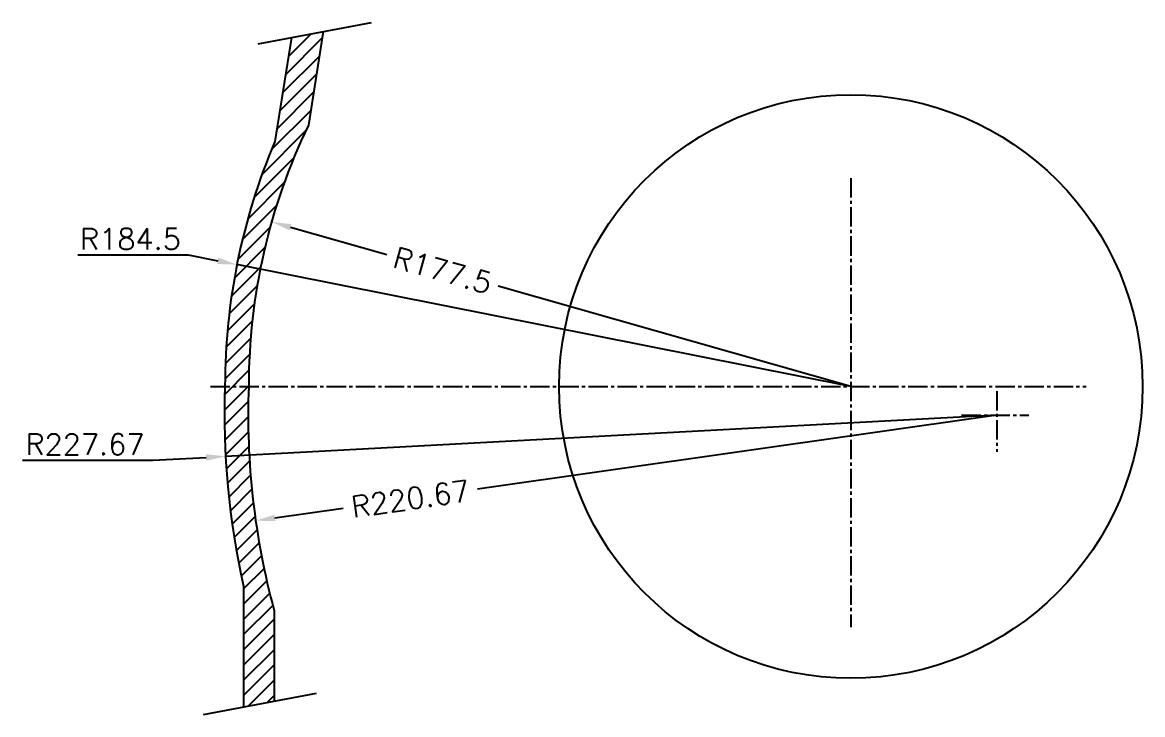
# Model space of a CAD drawing. Header units: millimetres. Extents: x -4466 to 20635, y -2270 to 9154.
# Drawn here: x 17819.7 to 18149.9, y 7764.8 to 7968.8 of the extents above; entities that cross this region are included whole.
import ezdxf

# ---------------------------------------------------------------- set-up
doc = ezdxf.new("R2010")
doc.units = ezdxf.units.MM
doc.header["$LTSCALE"] = 0.3
doc.header["$PDSIZE"] = -50
doc.linetypes.add('CENTER2', pattern=[28.575, 19.05, -3.175, 3.175, -3.175])
doc.layers.add('center', color=1, linetype='CENTER2')
doc.layers.add('hatch', color=6, linetype='Continuous')
doc.styles.add('rs', font='romans.shx')
doc.dimstyles.new('sarab$4', dxfattribs={"dimscale": 3, "dimtxt": 2.5, "dimasz": 2.3, "dimexe": 1, "dimexo": 1, "dimtad": 1, "dimdec": 3, "dimdsep": 46, "dimtxsty": 'rs', "dimcen": 0, "dimclrd": 1, "dimclre": 1, "dimclrt": 7, "dimadec": 3, "dimazin": 2, "dimtfac": 1, "dimtdec": 3, "dimtmove": 0, "dimatfit": 2, "dimfxl": 1, "dimarcsym": 0})

# ---------------------------------------------------------------- blocks, each defined once
blk = doc.blocks.new('*D994')
at = {"color": 1, "lineweight": -2, "transparency": 16777216}
for p, q in [((18106.88, 7853.04), (17879.54, 7840.86)), ((17819.66, 7839.71), (17858.13, 7839.71)), ((17858.13, 7839.71), (17873.8, 7840.55))]:
    blk.add_line(p, q, dxfattribs=at)
at = {"color": 1, "transparency": 16777216}
blk.add_solid([(17873.74, 7841.51), (17873.85, 7839.59), (17879.54, 7840.86)], dxfattribs=at)
at = {"layer": 'Defpoints', "color": 0, "transparency": 16777216}
for p in [(18106.88, 7853.04), (17879.54, 7840.86)]:
    blk.add_point(p, dxfattribs=at)
at = {"color": 7, "transparency": 16777216, "insert": (17838.11, 7844.4), "char_height": 6.25, "attachment_point": 5, "style": 'rs'}
blk.add_mtext('R227.67', dxfattribs=at)
blk = doc.blocks.new('_DatumFilled')
at = {"color": 0, "linetype": 'ByBlock'}
blk.add_solid([(0, 0.577), (-1, 0), (0, -0.577)], dxfattribs=at)
blk = doc.blocks.new('*D995')
at = {"color": 1, "lineweight": -2, "transparency": 16777216}
for p, q in [((17898.66, 7908.4), (17927.13, 7900.31)), ((18063.87, 7861.45), (17959.91, 7890.99))]:
    blk.add_line(p, q, dxfattribs=at)
at = {"color": 1, "transparency": 16777216}
blk.add_solid([(17898.93, 7909.32), (17898.4, 7907.48), (17893.13, 7909.97)], dxfattribs=at)
at = {"layer": 'Defpoints', "color": 0, "transparency": 16777216}
for p in [(17893.13, 7909.97), (18063.87, 7861.45)]:
    blk.add_point(p, dxfattribs=at)
at = {"color": 7, "transparency": 16777216, "insert": (17943.52, 7895.65), "char_height": 6.25, "attachment_point": 5, "rotation": 344.135, "style": 'rs'}
blk.add_mtext('R177.5', dxfattribs=at)
blk = doc.blocks.new('*D996')
at = {"color": 1, "lineweight": -2, "transparency": 16777216}
for p, q in [((17836.04, 7900.22), (17868.55, 7900.22)), ((17868.55, 7900.22), (17877.26, 7898.49)), ((18063.87, 7861.45), (17882.9, 7897.37))]:
    blk.add_line(p, q, dxfattribs=at)
at = {"color": 1, "transparency": 16777216}
blk.add_solid([(17877.45, 7899.43), (17877.08, 7897.55), (17882.9, 7897.37)], dxfattribs=at)
at = {"layer": 'Defpoints', "color": 0, "transparency": 16777216}
for p in [(17882.9, 7897.37), (18063.87, 7861.45)]:
    blk.add_point(p, dxfattribs=at)
at = {"color": 7, "transparency": 16777216, "insert": (17851.51, 7904.91), "char_height": 6.25, "attachment_point": 5, "style": 'rs'}
blk.add_mtext('R184.5', dxfattribs=at)
blk = doc.blocks.new('*D997')
at = {"color": 1, "lineweight": -2, "transparency": 16777216}
for p, q in [((18106.88, 7853.04), (17953.86, 7831.23)), ((17894.11, 7822.72), (17914.23, 7825.59))]:
    blk.add_line(p, q, dxfattribs=at)
at = {"color": 1, "transparency": 16777216}
blk.add_solid([(17893.98, 7823.67), (17894.25, 7821.77), (17888.42, 7821.91)], dxfattribs=at)
at = {"layer": 'Defpoints', "color": 0, "transparency": 16777216}
for p in [(18106.88, 7853.04), (17888.42, 7821.91)]:
    blk.add_point(p, dxfattribs=at)
at = {"color": 7, "transparency": 16777216, "insert": (17934.04, 7828.41), "char_height": 6.25, "attachment_point": 5, "rotation": 8.1094, "style": 'rs'}
blk.add_mtext('R220.67', dxfattribs=at)

msp = doc.modelspace()

# ---------------------------------------------------------------- hatches: boundary and pattern name
at = {"layer": 'hatch'}
h = msp.add_hatch(dxfattribs=at)
h.set_pattern_fill('ANSI31', color=256)
h.set_pattern_definition([(45, (18354.8932, 8105.6962), (-2.245064, 2.245064), [])])
h.paths.add_polyline_path([(17908.35242, 7966.07619), (17898.95812, 7964.3023), (17894.09546, 7933.67093, 0.100894767), (17879.37144, 7861.44652), (17886.37144, 7861.44652, -0.112766466), (17903.97793, 7938.51995)])
h.paths.add_polyline_path([(17886.37176, 7861.44652), (17879.36682, 7861.44652, 0.065190778), (17884.87144, 7802.58666), (17884.87144, 7766.99872), (17893.87144, 7768.69816), (17893.87144, 7795.39983, -0.075738)])

# ---------------------------------------------------------------- linework, layer by layer
for p, q in [((17889.17218, 7962.45445), (17922.54071, 7968.75532)), ((17908.35242, 7966.07619), (17903.97793, 7938.51995)), ((17898.95812, 7964.3023), (17894.09546, 7933.67093)), ((17884.87144, 7802.58666), (17884.87144, 7766.99872)), ((17893.87144, 7795.39983), (17893.87144, 7768.69816)), ((17873.02019, 7764.76089), (17906.38872, 7771.06176))]:
    msp.add_line(p, q)
msp.add_circle((18063.87144, 7861.44652), 86)
for centre, radius, start, end in [((18063.87144, 7861.44652), 177.5, 154.2645486, 180.0026725), ((18063.87144, 7861.44652), 184.5, 156.9546105, 179.9611471), ((18106.88144, 7853.03652), 227.67, 177.8515373, 192.8025595), ((18106.88144, 7853.03652), 220.67, 177.8180109, 195.1406548)]:
    msp.add_arc(centre, radius, start, end)
at = {"layer": 'center'}
for p, q in [((18063.87144, 7922.86787), (18063.87144, 7790.50607)), ((17875.05867, 7861.44652), (18133.26747, 7861.44652)), ((18106.88144, 7860.11357), (18106.88144, 7842.20564)), ((18096.49253, 7853.03652), (18116.32991, 7853.03652))]:
    msp.add_line(p, q, dxfattribs=at)

# ---------------------------------------------------------------- dimensions: what is measured, and where the dimension line sits
for center, mpoint, override, picture, middle in [((18063.87144, 7861.44652), (17882.90319, 7897.37341), {"dimscale": 2.5, "dimtoh": 1, "dimdec": 2, "dimcen": 2.5, "dimadec": 1, "dimtdec": 2, "dimatfit": 3, "dimldrblk": 'DatumFilled'}, '*D996', (17868.55282, 7900.22233)), ((18063.87144, 7861.44652), (17893.13266, 7909.96991), {"dimscale": 2.5, "dimtoh": 1, "dimdec": 2, "dimcen": 2.5, "dimadec": 1, "dimtdec": 2, "dimtmove": 2, "dimatfit": 3, "dimldrblk": 'DatumFilled'}, '*D995', (17943.51794, 7895.65058)), ((18106.88144, 7853.03652), (17879.53732, 7840.85945), {"dimscale": 2.5, "dimtoh": 1, "dimdec": 2, "dimcen": 2.5, "dimadec": 1, "dimtdec": 2, "dimatfit": 3, "dimldrblk": 'DatumFilled'}, '*D994', (17858.12613, 7839.71262)), ((18106.88144, 7853.03652), (17888.41801, 7821.9081), {"dimscale": 2.5, "dimtoh": 1, "dimdec": 2, "dimcen": 2.5, "dimadec": 1, "dimtdec": 2, "dimtmove": 2, "dimatfit": 3, "dimldrblk": 'DatumFilled'}, '*D997', (17934.04173, 7828.40893))]:
    dim = msp.add_radius_dim(center=center, mpoint=mpoint, dimstyle='sarab$4', override=override)
    dim.commit()
    dim.dimension.update_dxf_attribs({"geometry": picture, "text_midpoint": middle, "dimtype": 164})

doc.saveas('drawing.dxf')
